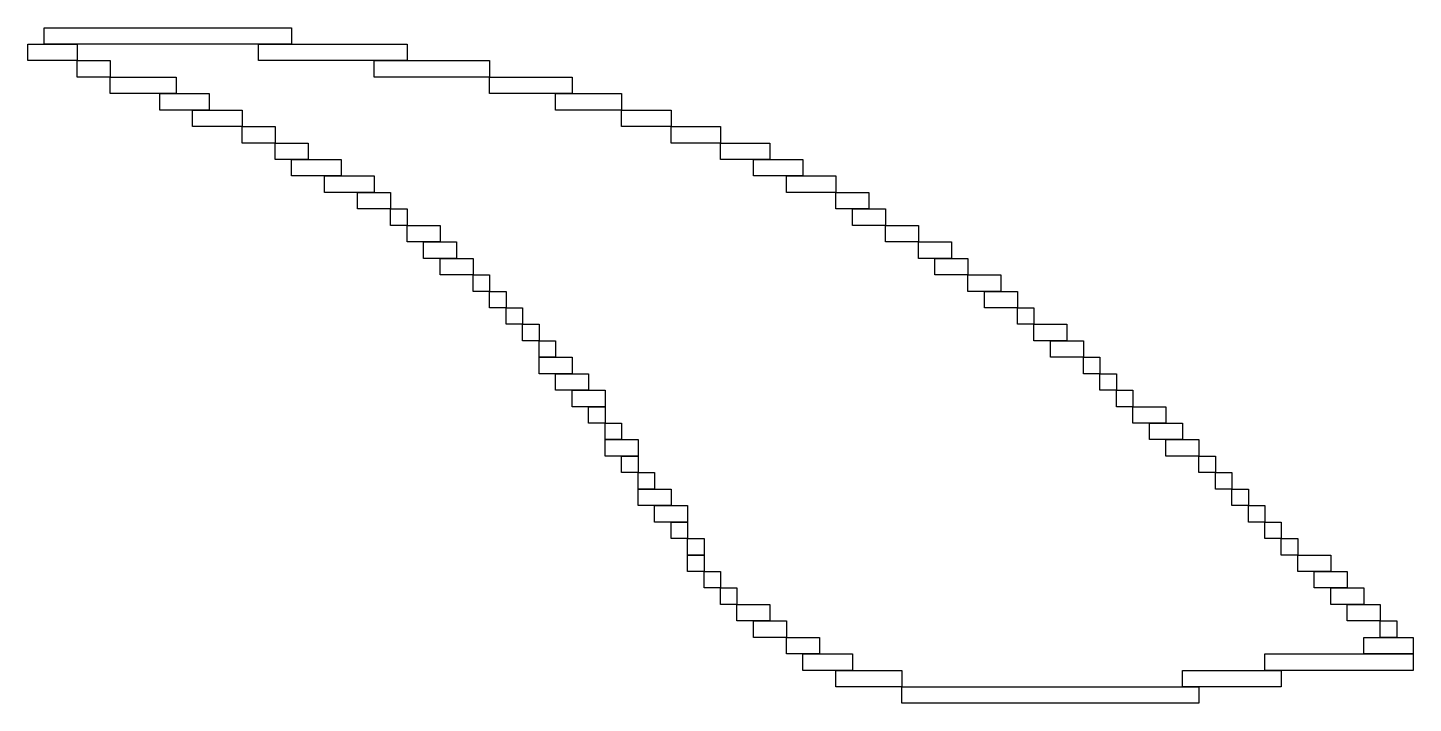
# Model space of a CAD drawing. Extents: x 470 to 554, y 492 to 533.
import ezdxf

# ---------------------------------------------------------------- set-up
doc = ezdxf.new("R2010")
doc.units = 0

msp = doc.modelspace()

# ---------------------------------------------------------------- linework, layer by layer
for p, q in [((471, 533), (486, 533)), ((471, 532), (471, 533)), ((486, 533), (486, 532)), ((470, 532), (473, 532)), ((470, 531), (470, 532)), ((486, 532), (471, 532)), ((473, 532), (473, 531)), ((484, 532), (493, 532)), ((484, 531), (484, 532)), ((493, 532), (493, 531)), ((473, 531), (470, 531)), ((473, 531), (475, 531)), ((473, 530), (473, 531)), ((475, 531), (475, 530)), ((493, 531), (484, 531)), ((491, 531), (498, 531)), ((491, 530), (491, 531)), ((498, 531), (498, 530)), ((475, 530), (473, 530)), ((475, 530), (479, 530)), ((475, 529), (475, 530)), ((479, 530), (479, 529)), ((498, 530), (491, 530)), ((498, 530), (503, 530)), ((498, 529), (498, 530)), ((503, 530), (503, 529)), ((479, 529), (475, 529)), ((478, 529), (481, 529)), ((478, 528), (478, 529)), ((481, 529), (481, 528)), ((503, 529), (498, 529)), ((502, 529), (506, 529)), ((502, 528), (502, 529)), ((506, 529), (506, 528)), ((481, 528), (478, 528)), ((480, 528), (483, 528)), ((480, 527), (480, 528)), ((483, 528), (483, 527)), ((506, 528), (502, 528)), ((506, 528), (509, 528)), ((506, 527), (506, 528)), ((509, 528), (509, 527)), ((483, 527), (480, 527)), ((483, 527), (485, 527)), ((483, 526), (483, 527)), ((485, 527), (485, 526)), ((509, 527), (506, 527)), ((509, 527), (512, 527)), ((509, 526), (509, 527)), ((512, 527), (512, 526)), ((485, 526), (483, 526)), ((485, 526), (487, 526)), ((485, 525), (485, 526)), ((487, 526), (487, 525)), ((512, 526), (509, 526)), ((512, 526), (515, 526)), ((512, 525), (512, 526)), ((515, 526), (515, 525)), ((487, 525), (485, 525)), ((486, 525), (489, 525)), ((486, 524), (486, 525)), ((489, 525), (489, 524)), ((515, 525), (512, 525)), ((514, 525), (517, 525)), ((514, 524), (514, 525)), ((517, 525), (517, 524)), ((489, 524), (486, 524)), ((488, 524), (491, 524)), ((488, 523), (488, 524)), ((491, 524), (491, 523)), ((517, 524), (514, 524)), ((516, 524), (519, 524)), ((516, 523), (516, 524)), ((519, 524), (519, 523)), ((491, 523), (488, 523)), ((490, 523), (492, 523)), ((490, 522), (490, 523)), ((492, 523), (492, 522)), ((519, 523), (516, 523)), ((519, 523), (521, 523)), ((519, 522), (519, 523)), ((521, 523), (521, 522)), ((492, 522), (490, 522)), ((492, 522), (493, 522)), ((492, 521), (492, 522)), ((493, 522), (493, 521)), ((521, 522), (519, 522)), ((520, 522), (522, 522)), ((520, 521), (520, 522)), ((522, 522), (522, 521)), ((493, 521), (492, 521)), ((493, 521), (495, 521)), ((493, 520), (493, 521)), ((495, 521), (495, 520)), ((522, 521), (520, 521)), ((522, 521), (524, 521)), ((522, 520), (522, 521)), ((524, 521), (524, 520)), ((495, 520), (493, 520)), ((494, 520), (496, 520)), ((494, 519), (494, 520)), ((496, 520), (496, 519)), ((524, 520), (522, 520)), ((524, 520), (526, 520)), ((524, 519), (524, 520)), ((526, 520), (526, 519)), ((496, 519), (494, 519)), ((495, 519), (497, 519)), ((495, 518), (495, 519)), ((497, 519), (497, 518)), ((526, 519), (524, 519)), ((525, 519), (527, 519)), ((525, 518), (525, 519)), ((527, 519), (527, 518)), ((497, 518), (495, 518)), ((497, 518), (498, 518)), ((497, 517), (497, 518)), ((498, 518), (498, 517)), ((527, 518), (525, 518)), ((527, 518), (529, 518)), ((527, 517), (527, 518)), ((529, 518), (529, 517)), ((498, 517), (497, 517)), ((498, 517), (499, 517)), ((498, 516), (498, 517)), ((499, 517), (499, 516)), ((529, 517), (527, 517)), ((528, 517), (530, 517)), ((528, 516), (528, 517)), ((530, 517), (530, 516)), ((499, 516), (498, 516)), ((499, 516), (500, 516)), ((499, 515), (499, 516)), ((500, 516), (500, 515)), ((530, 516), (528, 516)), ((530, 516), (531, 516)), ((530, 515), (530, 516)), ((531, 516), (531, 515)), ((500, 515), (499, 515)), ((500, 515), (501, 515)), ((500, 514), (500, 515)), ((501, 515), (501, 514)), ((531, 515), (530, 515)), ((531, 515), (533, 515)), ((531, 514), (531, 515)), ((533, 515), (533, 514)), ((501, 514), (500, 514)), ((501, 514), (502, 514)), ((501, 513), (501, 514)), ((502, 514), (502, 513)), ((533, 514), (531, 514)), ((532, 514), (534, 514)), ((532, 513), (532, 514)), ((534, 514), (534, 513)), ((502, 513), (501, 513)), ((501, 513), (503, 513)), ((501, 512), (501, 513)), ((503, 513), (503, 512)), ((534, 513), (532, 513)), ((534, 513), (535, 513)), ((534, 512), (534, 513)), ((535, 513), (535, 512)), ((503, 512), (501, 512)), ((502, 512), (504, 512)), ((502, 511), (502, 512)), ((504, 512), (504, 511)), ((535, 512), (534, 512)), ((535, 512), (536, 512)), ((535, 511), (535, 512)), ((536, 512), (536, 511)), ((504, 511), (502, 511)), ((503, 511), (505, 511)), ((503, 510), (503, 511)), ((505, 511), (505, 510)), ((536, 511), (535, 511)), ((536, 511), (537, 511)), ((536, 510), (536, 511)), ((537, 511), (537, 510)), ((505, 510), (503, 510)), ((504, 510), (505, 510)), ((504, 509), (504, 510)), ((505, 510), (505, 509)), ((537, 510), (536, 510)), ((537, 510), (539, 510)), ((537, 509), (537, 510)), ((539, 510), (539, 509)), ((505, 509), (504, 509)), ((505, 509), (506, 509)), ((505, 508), (505, 509)), ((506, 509), (506, 508)), ((539, 509), (537, 509)), ((538, 509), (540, 509)), ((538, 508), (538, 509)), ((540, 509), (540, 508)), ((506, 508), (505, 508)), ((505, 508), (507, 508)), ((505, 507), (505, 508)), ((507, 508), (507, 507)), ((540, 508), (538, 508)), ((539, 508), (541, 508)), ((539, 507), (539, 508)), ((541, 508), (541, 507)), ((507, 507), (505, 507)), ((506, 507), (507, 507)), ((506, 506), (506, 507)), ((507, 507), (507, 506)), ((541, 507), (539, 507)), ((541, 507), (542, 507)), ((541, 506), (541, 507)), ((542, 507), (542, 506)), ((507, 506), (506, 506)), ((507, 506), (508, 506)), ((507, 505), (507, 506)), ((508, 506), (508, 505)), ((542, 506), (541, 506)), ((542, 506), (543, 506)), ((542, 505), (542, 506)), ((543, 506), (543, 505)), ((508, 505), (507, 505)), ((507, 505), (509, 505)), ((507, 504), (507, 505)), ((509, 505), (509, 504)), ((543, 505), (542, 505)), ((543, 505), (544, 505)), ((543, 504), (543, 505)), ((544, 505), (544, 504)), ((509, 504), (507, 504)), ((508, 504), (510, 504)), ((508, 503), (508, 504)), ((510, 504), (510, 503)), ((544, 504), (543, 504)), ((544, 504), (545, 504)), ((544, 503), (544, 504)), ((545, 504), (545, 503)), ((510, 503), (508, 503)), ((509, 503), (510, 503)), ((509, 502), (509, 503)), ((510, 503), (510, 502)), ((545, 503), (544, 503)), ((545, 503), (546, 503)), ((545, 502), (545, 503)), ((546, 503), (546, 502)), ((510, 502), (509, 502)), ((510, 502), (511, 502)), ((510, 501), (510, 502)), ((511, 502), (511, 501)), ((546, 502), (545, 502)), ((546, 502), (547, 502)), ((546, 501), (546, 502)), ((547, 502), (547, 501)), ((511, 501), (510, 501)), ((510, 501), (511, 501)), ((510, 500), (510, 501)), ((511, 501), (511, 500)), ((547, 501), (546, 501)), ((547, 501), (549, 501)), ((547, 500), (547, 501)), ((549, 501), (549, 500)), ((511, 500), (510, 500)), ((511, 500), (512, 500)), ((511, 499), (511, 500)), ((512, 500), (512, 499)), ((549, 500), (547, 500)), ((548, 500), (550, 500)), ((548, 499), (548, 500)), ((550, 500), (550, 499)), ((512, 499), (511, 499)), ((512, 499), (513, 499)), ((512, 498), (512, 499)), ((513, 499), (513, 498)), ((550, 499), (548, 499)), ((549, 499), (551, 499)), ((549, 498), (549, 499)), ((551, 499), (551, 498)), ((513, 498), (512, 498)), ((513, 498), (515, 498)), ((513, 497), (513, 498)), ((515, 498), (515, 497)), ((551, 498), (549, 498)), ((550, 498), (552, 498)), ((550, 497), (550, 498)), ((552, 498), (552, 497)), ((515, 497), (513, 497)), ((514, 497), (516, 497)), ((514, 496), (514, 497)), ((516, 497), (516, 496)), ((552, 497), (550, 497)), ((552, 497), (553, 497)), ((552, 496), (552, 497)), ((553, 497), (553, 496)), ((516, 496), (514, 496)), ((516, 496), (518, 496)), ((516, 495), (516, 496)), ((518, 496), (518, 495)), ((551, 496), (554, 496)), ((551, 495), (551, 496)), ((553, 496), (552, 496)), ((554, 496), (554, 495)), ((518, 495), (516, 495)), ((517, 495), (520, 495)), ((517, 494), (517, 495)), ((520, 495), (520, 494)), ((545, 495), (554, 495)), ((545, 494), (545, 495)), ((554, 495), (551, 495)), ((554, 495), (554, 494)), ((520, 494), (517, 494)), ((519, 494), (523, 494)), ((519, 493), (519, 494)), ((523, 494), (523, 493)), ((540, 494), (546, 494)), ((540, 493), (540, 494)), ((554, 494), (545, 494)), ((546, 494), (546, 493)), ((523, 493), (519, 493)), ((523, 493), (541, 493)), ((523, 492), (523, 493)), ((546, 493), (540, 493)), ((541, 493), (541, 492)), ((541, 492), (523, 492))]:
    msp.add_line(p, q)

doc.saveas('drawing.dxf')
